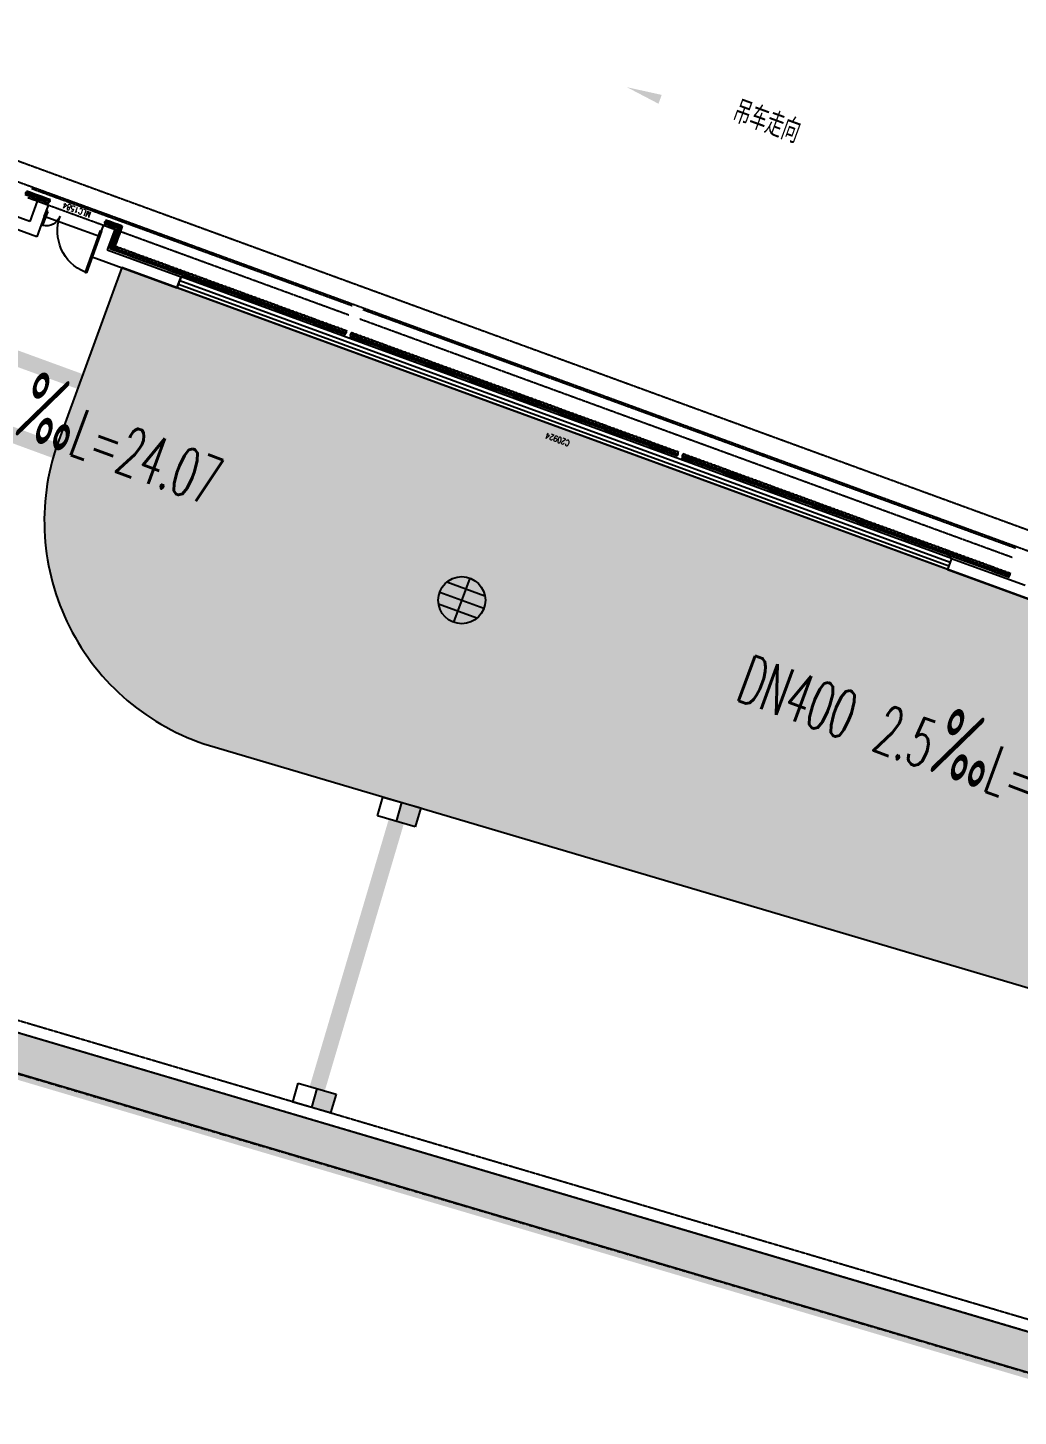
# Model space of a CAD drawing. Extents: x -111898 to 889894, y -2 to 1194865.
# Drawn here: x 532958 to 558192, y 759058 to 794426 of the extents above; entities that cross this region are included whole.
import ezdxf

# ---------------------------------------------------------------- set-up
doc = ezdxf.new("R2010")
doc.units = 0
doc.header["$LTSCALE"] = 10
doc.header["$MEASUREMENT"] = 0
for name, pattern in [('10平面$0$DASH', [0.35, 0.25, -0.1]), ('CENTER', [50.8, 31.75, -6.35, 6.35, -6.35]), ('DASH', [0.35, 0.25, -0.1])]:
    doc.linetypes.add(name, pattern=pattern)
for name, color, linetype in [('0-WALL', 252, 'Continuous'), ('10平面$0$10平面$0$WINDOW', 4, 'Continuous'), ('10平面$0$10平面$0$WINDOW_TEXT', 7, 'Continuous'), ('10平面$0$A-HRAIL', 173, 'Continuous'), ('10平面$0$AS-WALL', 40, 'Continuous'), ('10平面$0$建-窗', 4, 'Continuous'), ('10平面$0$建-门窗编号', 7, 'Continuous'), ('DIM_雨水', 4, 'Continuous'), ('Gps-ZF雨水', 4, 'TG_Y'), ('TEXT_雨水', 4, 'Continuous'), ('TWT_雨水口', 4, 'Continuous'), ('WALL', 252, 'Continuous'), ('WELL_雨水', 4, 'Continuous')]:
    doc.layers.add(name, color=color, linetype=linetype)
doc.layers.add('GPS-ZF消防', color=1, linetype='TG_X', lineweight=60)
doc.styles.add('10平面$0$10平面$0$_TCH_WINDOW', font='SIMPLEX', dxfattribs={"height": 3.5, "bigfont": 'GBCBIG'})
doc.styles.add('10平面$0$A-STANDARD', font='SIMPLEX', dxfattribs={"bigfont": 'GBCBIG'})
doc.styles.add('10平面$0$A-WIN-LABEL', font='SIMPLEX', dxfattribs={"bigfont": 'GBCBIG'})
doc.styles.add('_TWT_PIPEDN', font='SIMPLEX', dxfattribs={"width": 0.6, "height": 3, "bigfont": 'HZTXT'})
doc.styles.add('TG_LINETYPE', font='SIMPLEX', dxfattribs={"width": 0.8, "height": 3.5, "bigfont": 'HZTXT'})
doc.linetypes.add('TG_WX', pattern='A,3,-0.6,["WX",TG_LINETYPE,S=0.1,R=0,X=-0.52,Y=-0.15],0', length=3.6)
doc.linetypes.add('TG_X', pattern='A,5,-0.3,["X",TG_LINETYPE,S=0.1,R=0,X=-0.23,Y=-0.15],0', length=5.3)
doc.linetypes.add('TG_Y', pattern='A,2,-0.3,["Y",TG_LINETYPE,S=0.1,R=0,X=-0.25,Y=-0.15],0', length=2.3)
pattern_1 = [(359.79974, (-824318.4, 704905.5), (1605.5824, 1594.398), [240, -48, 64, -48, 240, -960]), (359.79974, (-824398.3, 704953.8), (1605.5824, 1594.398), [160, -120, 240, -120, 160, -800]), (359.79974, (-823836, 705591.9), (1605.5824, 1594.398), [200, -80, 200, -1120]), (359.79974, (-824634.9, 705914.7), (1605.5824, 1594.398), [80, -160, 80, -1280]), (89.79974, (-824474.9, 705914.1), (-1594.398, 1605.5824), [144, -1456]), (89.79974, (-823998.3, 704952.4), (-1594.398, 1605.5824), [160, -1440]), (89.79974, (-823596, 705591), (-1594.398, 1605.5824), [160, -1440]), (44.79974, (-823790.3, 704935.7), (5.5922, 1599.9902), [160, -2102.7417]), (134.79974, (-824206.3, 704937.2), (-1599.9902, 5.5922), [160, -2102.7417]), (63.23469, (-823838.3, 704943.9), (5.5922, 1599.99023), [160, -3417.7088]), (75.7635, (-823918.27, 704952.15), (5.59221, 1599.99023), [160, -6436.969]), (75.7635, (-823516.03, 705590.75), (5.59221, 1599.99023), [128, -6468.969]), (75.7635, (-824442.9, 705914), (5.59221, 1599.99023), [112, -6484.969]), (103.835987, (-824078.27, 704952.7), (5.59221, 1599.99023), [160, -6436.969]), (103.835987, (-823676.03, 705591.3), (5.59221, 1599.99023), [128, -6468.969]), (103.835987, (-824506.9, 705914.2), (5.59221, 1599.99023), [112, -6484.969]), (116.364795, (-824158.3, 704945), (5.5922, 1599.99023), [160, -3417.7069])]

# ---------------------------------------------------------------- blocks, each defined once
blk = doc.blocks.new('10平面$0$WINDOW2DLIB$DYNSTYLE$00000005')
at = {"color": 0}
for points in [[(-0.5, 0.5), (-0.5, -0.5)], [(-0.5, 0.5), (0.5, 0.5)], [(0.5, -0.5), (0.5, 0.5)], [(0.5, 0.1667), (-0.5, 0.1667)], [(0.5, -0.1667), (-0.5, -0.1667)], [(-0.5, -0.5), (0.5, -0.5)]]:
    blk.add_lwpolyline(points, dxfattribs=at)
blk = doc.blocks.new('10平面$0$DOOR2DLIB$SYSLIB$00000123')
at = {"color": 0}
for p, q in [((0.475, -0.001), (0.475, 0.752)), ((0.475, 0.752), (0.5, 0.752)), ((0.5, -0.001), (0.5, 0.752)), ((-0.5, 0), (-0.5, 0.252)), ((-0.475, 0.252), (-0.5, 0.252)), ((-0.475, 0), (-0.475, 0.252)), ((-0.475, 0), (-0.5, 0)), ((0.475, -0.001), (0.5, -0.001))]:
    blk.add_line(p, q, dxfattribs=at)
for centre, radius, start, end in [((0.505, -0.002), 0.755, 92.2493, 179.7238), ((-0.501, 0.003), 0.251, 359.7899, 84.0974)]:
    blk.add_arc(centre, radius, start, end, dxfattribs=at)
blk = doc.blocks.new('10平面$0$42343243-M')
at = {"layer": '10平面$0$10平面$0$WINDOW'}
blk.add_line((252654, 1222620), (254154, 1222620), dxfattribs=at)
at = {"layer": '10平面$0$AS-WALL'}
for p, q in [((229454, 1223170), (227154, 1223170)), ((252654, 1223170), (250354, 1223170)), ((252654, 1222620), (252654, 1223170)), ((254154, 1223170), (256854, 1223170)), ((254154, 1222620), (254154, 1223170)), ((229454, 1222870), (227454, 1222870)), ((252354, 1222870), (250354, 1222870)), ((252354, 1222320), (252354, 1222870)), ((254454, 1222870), (256854, 1222870)), ((254454, 1222320), (254454, 1222870)), ((252354, 1222320), (252654, 1222320)), ((254154, 1222320), (254454, 1222320))]:
    blk.add_line(p, q, dxfattribs=at)
for points in [[(229454, 1222870), (229454, 1223170)], [(250354, 1222870), (250354, 1223170)], [(252654, 1222620), (252654, 1222320)], [(254154, 1222620), (254154, 1222320)]]:
    blk.add_lwpolyline(points, dxfattribs=at)
at = {"layer": '10平面$0$10平面$0$WINDOW'}
ref = blk.add_blockref('10平面$0$DOOR2DLIB$SYSLIB$00000123', (253404, 1222470), dxfattribs=dict(at, xscale=-1500, yscale=1500, zscale=300))
ref.add_attrib('A0', 'MLC1584', (253059, 1222108), dxfattribs={"layer": '10平面$0$10平面$0$WINDOW_TEXT', "height": 148.8, "style": '10平面$0$10平面$0$_TCH_WINDOW', "width": 0.705882})
at = {"layer": '10平面$0$建-窗'}
ref = blk.add_blockref('10平面$0$WINDOW2DLIB$DYNSTYLE$00000005', (239904, 1223020), dxfattribs=dict(at, xscale=-20900, yscale=300, zscale=300, rotation=180.0000000000008))
ref.add_attrib('A0', 'C20924', (239602, 1223393), dxfattribs={"layer": '10平面$0$建-门窗编号', "height": 148.8, "style": '10平面$0$A-WIN-LABEL', "width": 0.705882})
blk = doc.blocks.new('10平面$0$99平面图例外参$0$$LinePat$圆环')
for points in [[(0, 150), (300, 150)], [(0, 0), (300, 0)], [(0, -150), (300, -150)]]:
    blk.add_lwpolyline(points)
at = {"color": 0}
blk.add_circle((150, 0), 150, dxfattribs=at)
blk = doc.blocks.new('$TWTSYS$00000375')
for p, q in [((0, 0.5, 0), (0, -0.5, 0)), ((-0.5, 0, 0), (0.5, 0, 0)), ((0.433, 0.25, 0), (-0.433, 0.25, 0)), ((0.433, -0.25, 0), (-0.433, -0.25, 0))]:
    blk.add_line(p, q)
blk.add_circle((0, 0, 0), 0.5)
blk = doc.blocks.new('$TwtSys$00000424')
for p, q in [((-500, 250), (500, 250)), ((-500, -250), (-500, 250)), ((0, -250), (0, 250)), ((500, 250), (500, -250)), ((500, -250), (-500, -250))]:
    blk.add_line(p, q)
blk.add_solid([(0, 250), (500, 250), (0, -250), (500, -250)])

msp = doc.modelspace()

# ---------------------------------------------------------------- hatches: boundary and pattern name
at = {"layer": '0-WALL'}
h = msp.add_hatch(dxfattribs=at)
h.set_pattern_fill('草坪或沼泽', color=8, scale=400, angle=-0.200257)
h.set_pattern_definition(pattern_1)
h.paths.add_polyline_path([(696130.98, 804098.61), (669562.33, 731379.54), (607880.43, 745535.24), (522571.73, 770781.34), (445339.53, 792957.04), (609790.27, 1011755.57), (618487.23, 1023194.24), (653205.56, 1069507.99), (721439.16, 1038957.87), (738262.84, 1027590.63), (761400.89, 1017231.07), (768403.04, 1001909.04), (737294.43, 916764), (736355.16, 917107.18), (742257.75, 933262.65), (741788.31, 933434.17), (745346.31, 941716.12), (767322.91, 1001866.69), (760648.1, 1016472.46), (737774.94, 1026713.42), (720951.27, 1038080.66), (653526.34, 1068268.72), (619285.33, 1022591.71), (610587.99, 1011152.54), (447011.62, 793517.34), (522851.61, 771741.38), (608134.4, 746502.95), (668925.9, 732551.6), (695191.71, 804441.78)])
h.paths.add_polyline_path([(702359.45, 821146.08), (701420.18, 821489.25), (703324.3, 826702.56), (702855.23, 826873.89), (706411.93, 835156.24), (730109.53, 900012.74), (731048.81, 899669.57)])
h = msp.add_hatch(dxfattribs=at)
h.set_pattern_fill('草坪或沼泽', color=8, scale=400, angle=-0.200257)
h.set_pattern_definition(pattern_1)
edge = h.paths.add_edge_path()
edge.add_arc((570438.95, 769548.63), 3002.94, 251.657028, 339.787973)
edge.add_line((573256.98, 768511.12), (575176.3, 773764.44))
edge.add_line((575176.3, 773764.44), (535351.25, 788315.22))
edge.add_line((535351.25, 788315.22), (533712.99, 783831.36))
edge.add_arc((539372.05, 781860.93), 5992.29, 160.802302, 252.642025)
edge.add_line((537584.3, 776141.53), (569493.91, 766698.26))
edge = h.paths.add_edge_path()
edge.add_line((610267.76, 754631.72), (621806.61, 751983.61))
edge.add_arc((622572.51, 754894.31), 3009.78, 255.257746, 337.187472)
edge.add_line((625346.86, 753727.37), (625897, 755233.12))
edge.add_line((625897, 755233.12), (586072.93, 769786.57))
edge.add_line((586072.93, 769786.57), (584531.96, 765568.9))
edge.add_arc((587353.85, 764542.48), 3002.77, 160.011943, 251.548228)
edge.add_line((586403.46, 761694.08), (610267.76, 754631.72))

# ---------------------------------------------------------------- linework, layer by layer
at = {"layer": '0-WALL', "linetype": 'CENTER', "ltscale": 0.2}
msp.add_line((522571.73, 770781.34), (607880.43, 745535.24), dxfattribs=at)
at = {"layer": '0-WALL', "color": 1, "linetype": 'DASH', "ltscale": 3, "const_width": 300}
msp.add_lwpolyline([(768403.04, 1001909.04), (761400.89, 1017231.07), (738262.84, 1027590.63), (721439.16, 1038957.87), (653205.56, 1069507.99), (618487.23, 1023194.24), (609790.27, 1011755.57), (445339.53, 792957.04), (522571.73, 770781.34), (607880.43, 745535.24), (669562.33, 731379.54)], close=True, dxfattribs=at)
at = {"layer": '0-WALL', "linetype": 'CENTER', "ltscale": 0.2}
msp.add_lwpolyline([(768403.04, 1001909.04), (761400.89, 1017231.07), (738262.84, 1027590.63), (721439.16, 1038957.87), (653205.56, 1069507.99), (618487.23, 1023194.24), (609790.27, 1011755.57), (445339.53, 792957.04), (522571.73, 770781.34), (607880.43, 745535.24), (669562.33, 731379.54)], close=True, dxfattribs=at)
at = {"layer": '0-WALL', "linetype": 'DASH'}
for points in [[(691451.01, 794203.39), (668925.9, 732551.6), (608134.4, 746502.95), (522851.61, 771741.38), (447011.62, 793517.34), (610587.99, 1011152.54), (619285.33, 1022591.71), (653526.34, 1068268.72), (720951.27, 1038080.66), (737774.94, 1026713.42), (755564.15, 1018748.69), (760648.1, 1016472.46), (767322.91, 1001866.69), (745344.86, 941712.2), (741785.02, 933426.51)], [(691169.23, 794306.34), (668734.97, 732903.21), (608210.59, 746793.26), (522935.58, 772029.4), (447513.25, 793685.43), (610827.31, 1010971.63), (619524.76, 1022410.95), (653622.57, 1067896.93), (720804.9, 1037817.49), (737628.57, 1026450.26), (755441.56, 1018474.88), (760422.26, 1016244.88), (766998.88, 1001853.99), (745065.93, 941822.97), (741509.38, 933544.93)]]:
    msp.add_lwpolyline(points, dxfattribs=at)
at = {"layer": '0-WALL'}
msp.add_lwpolyline([(522851.61, 771741.38), (608134.4, 746502.95), (668925.9, 732551.6), (695191.71, 804441.78), (696130.98, 804098.61), (669562.33, 731379.54), (607880.43, 745535.24), (522571.73, 770781.34)], dxfattribs=at)
msp.add_lwpolyline([(569493.91, 766698.26, 0.404691), (573256.98, 768511.12), (575176.3, 773764.44), (535351.25, 788315.22), (533712.99, 783831.36, 0.42364971), (537584.3, 776141.53)], format="xyb", close=True, dxfattribs=at)
at = {"layer": 'DIM_雨水'}
msp.add_lwpolyline([(539393.16, 782312, 0, 0, 0), (542256.41, 781258.51, 0, 266.67, 0), (541317.92, 781603.82, 0, 0, 0)], format="xyseb", dxfattribs=at)
at = {"layer": 'GPS-ZF消防', "linetype": 'TG_WX', "ltscale": 0.1, "const_width": 400}
msp.add_lwpolyline([(476410.6, 806569.93), (570388.83, 772222.2)], dxfattribs=at)
at = {"layer": 'Gps-ZF雨水', "ltscale": 0.1, "const_width": 400}
for points in [[(521992.75, 787948.51), (543452.65, 780051.57)], [(544578.89, 779637.34), (567208.3, 771318.62)], [(542490.27, 774689.69), (543845.47, 779269.03)], [(540333.59, 767402.1), (542348.38, 774210.23)]]:
    msp.add_lwpolyline(points, dxfattribs=at)
at = {"layer": 'WALL', "color": 8, "linetype": '10平面$0$DASH'}
for p, q in [((478621.79, 810798.34), (642806.59, 750811.75)), ((478450.2, 810328.7), (642635.01, 750342.12)), ((541223.4, 787340.64), (533051.73, 790326.25)), ((541137.61, 787105.82), (532965.94, 790091.43)), ((558044.51, 780928.72), (541419.39, 787002.87)), ((558130.3, 781163.53), (541505.18, 787237.69))]:
    msp.add_line(p, q, dxfattribs=at)
at = {"layer": 'WALL', "color": 8}
msp.add_lwpolyline([(554703.58, 790544.16, 0, 0, 0), (548222.6, 792912.05, 0, 240, 0), (549067.94, 792603.19, 0, 0, 0)], format="xyseb", dxfattribs=at)

# ---------------------------------------------------------------- block references
at = {"layer": '10平面$0$A-HRAIL', "yscale": 0.3333333333333334, "zscale": 0.3333333333333333}
for p, xscale, rotation in [((533011.23, 790181.4), 0.3588888661932368, 159.9297114345931), ((533112.36, 790144.45), 0.3588888661932368, 159.9297114345931), ((533213.49, 790107.5), 0.3588888661932368, 159.9297114345931), ((533314.62, 790070.56), 0.3588888661932368, 159.9297114345931), ((533415.74, 790033.61), 0.3588888661932368, 159.9297114345931), ((533516.87, 789996.66), 0.3588888661932368, 159.9297114345931), ((535031.45, 789443.29), 0.3749999999076196, 159.9297114345931), ((535137.12, 789404.69), 0.3749999999076196, 159.9297114345931), ((535242.79, 789366.08), 0.3749999999076196, 159.9297114345931), ((535207.12, 789086.33), 0.3611111227129974, 249.9297114345931), ((535244.29, 789188.09), 0.3611111227129974, 249.9297114345931), ((535281.47, 789289.84), 0.3611111227129974, 249.9297114345931), ((535348.45, 789327.47), 0.3749999999076196, 159.9297114345931), ((535318.65, 789391.59), 0.3611111227129974, 249.9297114345931), ((535132.76, 788882.82), 0.3611111227129974, 249.9297114345931), ((535067.84, 788850.83), -0.3384127419231499, 159.9297114343897), ((535169.94, 788984.58), 0.3611111227129974, 249.9297114345931), ((535163.2, 788815.99), -0.3384127419231499, 159.9297114343897), ((535258.56, 788781.15), -0.3384127419231499, 159.9297114343897), ((535353.92, 788746.3), -0.3384127419231499, 159.9297114343897), ((535449.27, 788711.46), -0.3384127419231499, 159.9297114343897), ((535544.63, 788676.62), -0.3384127419231499, 159.9297114343897), ((535639.99, 788641.78), -0.3384127419231499, 159.9297114343897), ((535735.35, 788606.94), -0.3384127419231499, 159.9297114343897), ((535830.71, 788572.1), -0.3384127419231499, 159.9297114343897), ((535926.07, 788537.26), -0.3384127419231499, 159.9297114343897), ((536021.43, 788502.42), -0.3384127419231499, 159.9297114343897), ((536116.78, 788467.58), -0.3384127419231499, 159.9297114343897), ((536212.14, 788432.74), -0.3384127419231499, 159.9297114343897), ((536307.5, 788397.9), -0.3384127419231499, 159.9297114343897), ((536402.86, 788363.06), -0.3384127419231499, 159.9297114343897), ((536498.22, 788328.22), -0.3384127419231499, 159.9297114343897), ((536593.58, 788293.38), -0.3384127419231499, 159.9297114343897), ((536688.94, 788258.54), -0.3384127419231499, 159.9297114343897), ((536784.29, 788223.7), -0.3384127419231499, 159.9297114343897), ((536879.65, 788188.86), -0.3384127419231499, 159.9297114343897), ((536975.01, 788154.02), -0.3384127419231499, 159.9297114343897), ((537070.37, 788119.18), -0.3384127419231499, 159.9297114343897), ((537165.73, 788084.34), -0.3384127419231499, 159.9297114343897), ((537261.09, 788049.5), -0.3384127419231499, 159.9297114343897), ((537356.44, 788014.66), -0.3384127419231499, 159.9297114343897), ((537451.8, 787979.82), -0.3384127419231499, 159.9297114343897), ((537547.16, 787944.98), -0.3384127419231499, 159.9297114343897), ((537642.52, 787910.14), -0.3384127419231499, 159.9297114343897), ((537737.88, 787875.3), -0.3384127419231499, 159.9297114343897), ((537833.24, 787840.46), -0.3384127419231499, 159.9297114343897), ((537928.6, 787805.62), -0.3384127419231499, 159.9297114343897), ((538023.95, 787770.78), -0.3384127419231499, 159.9297114343897), ((538119.31, 787735.94), -0.3384127419231499, 159.9297114343897), ((538214.67, 787701.1), -0.3384127419231499, 159.9297114343897), ((538310.03, 787666.26), -0.3384127419231499, 159.9297114343897), ((538405.39, 787631.42), -0.3384127419231499, 159.9297114343897), ((538500.75, 787596.58), -0.3384127419231499, 159.9297114343897), ((538596.11, 787561.74), -0.3384127419231499, 159.9297114343897), ((538691.46, 787526.9), -0.3384127419231499, 159.9297114343897), ((538786.82, 787492.06), -0.3384127419231499, 159.9297114343897), ((538882.18, 787457.22), -0.3384127419231499, 159.9297114343897), ((538977.54, 787422.38), -0.3384127419231499, 159.9297114343897), ((539072.9, 787387.54), -0.3384127419231499, 159.9297114343897), ((539168.26, 787352.7), -0.3384127419231499, 159.9297114343897), ((539263.62, 787317.86), -0.3384127419231499, 159.9297114343897), ((539358.97, 787283.02), -0.3384127419231499, 159.9297114343897), ((539454.33, 787248.18), -0.3384127419231499, 159.9297114343897), ((539549.69, 787213.34), -0.3384127419231499, 159.9297114343897), ((539645.05, 787178.5), -0.3384127419231499, 159.9297114343897), ((539740.41, 787143.66), -0.3384127419231499, 159.9297114343897), ((539835.77, 787108.82), -0.3384127419231499, 159.9297114343897), ((539931.12, 787073.98), -0.3384127419231499, 159.9297114343897), ((540026.48, 787039.14), -0.3384127419231499, 159.9297114343897), ((540121.84, 787004.29), -0.3384127419231499, 159.9297114343897), ((540217.2, 786969.45), -0.3384127419231499, 159.9297114343897), ((540312.56, 786934.61), -0.3384127419231499, 159.9297114343897), ((540407.92, 786899.77), -0.3384127419231499, 159.9297114343897), ((540503.28, 786864.93), -0.3384127419231499, 159.9297114343897), ((540598.63, 786830.09), -0.3384127419231499, 159.9297114343897), ((540693.99, 786795.25), -0.3384127419231499, 159.9297114343897), ((540789.35, 786760.41), -0.3384127419231499, 159.9297114343897), ((540884.71, 786725.57), -0.3384127419231499, 159.9297114343897), ((540980.07, 786690.73), -0.3384127419231499, 159.9297114343897), ((541176.87, 786618.83), -0.3368181818181818, 159.9297114343899), ((541271.78, 786584.15), -0.3368181818181818, 159.9297114343899), ((541366.69, 786549.48), -0.3368181818181818, 159.9297114343899), ((541461.6, 786514.8), -0.3368181818181818, 159.9297114343899), ((541556.51, 786480.13), -0.3368181818181818, 159.9297114343899), ((541651.41, 786445.45), -0.3368181818181818, 159.9297114343899), ((541746.32, 786410.77), -0.3368181818181818, 159.9297114343899), ((541841.23, 786376.1), -0.3368181818181818, 159.9297114343899), ((541936.14, 786341.42), -0.3368181818181818, 159.9297114343899), ((542031.05, 786306.75), -0.3368181818181818, 159.9297114343899), ((542125.96, 786272.07), -0.3368181818181818, 159.9297114343899), ((542220.87, 786237.39), -0.3368181818181818, 159.9297114343899), ((542315.78, 786202.72), -0.3368181818181818, 159.9297114343899), ((542410.69, 786168.04), -0.3368181818181818, 159.9297114343899), ((542505.6, 786133.37), -0.3368181818181818, 159.9297114343899), ((542600.51, 786098.69), -0.3368181818181818, 159.9297114343899), ((542695.42, 786064.01), -0.3368181818181818, 159.9297114343899), ((542790.32, 786029.34), -0.3368181818181818, 159.9297114343899), ((542885.23, 785994.66), -0.3368181818181818, 159.9297114343899), ((542980.14, 785959.99), -0.3368181818181818, 159.9297114343899), ((543075.05, 785925.31), -0.3368181818181818, 159.9297114343899), ((543169.96, 785890.63), -0.3368181818181818, 159.9297114343899), ((543264.87, 785855.96), -0.3368181818181818, 159.9297114343899), ((543359.78, 785821.28), -0.3368181818181818, 159.9297114343899), ((543454.69, 785786.61), -0.3368181818181818, 159.9297114343899), ((543549.6, 785751.93), -0.3368181818181818, 159.9297114343899), ((543644.51, 785717.25), -0.3368181818181818, 159.9297114343899), ((543739.42, 785682.58), -0.3368181818181818, 159.9297114343899), ((543834.33, 785647.9), -0.3368181818181818, 159.9297114343899), ((543929.24, 785613.23), -0.3368181818181818, 159.9297114343899), ((544024.14, 785578.55), -0.3368181818181818, 159.9297114343899), ((544119.05, 785543.87), -0.3368181818181818, 159.9297114343899), ((544213.96, 785509.2), -0.3368181818181818, 159.9297114343899), ((544308.87, 785474.52), -0.3368181818181818, 159.9297114343899), ((544403.78, 785439.84), -0.3368181818181818, 159.9297114343899), ((544498.69, 785405.17), -0.3368181818181818, 159.9297114343899), ((544593.6, 785370.49), -0.3368181818181818, 159.9297114343899), ((544688.51, 785335.82), -0.3368181818181818, 159.9297114343899), ((544783.42, 785301.14), -0.3368181818181818, 159.9297114343899), ((544878.33, 785266.46), -0.3368181818181818, 159.9297114343899), ((544973.24, 785231.79), -0.3368181818181818, 159.9297114343899), ((545068.15, 785197.11), -0.3368181818181818, 159.9297114343899), ((545163.05, 785162.44), -0.3368181818181818, 159.9297114343899), ((545257.96, 785127.76), -0.3368181818181818, 159.9297114343899), ((545352.87, 785093.08), -0.3368181818181818, 159.9297114343899), ((545447.78, 785058.41), -0.3368181818181818, 159.9297114343899), ((545542.69, 785023.73), -0.3368181818181818, 159.9297114343899), ((545637.6, 784989.06), -0.3368181818181818, 159.9297114343899), ((545732.51, 784954.38), -0.3368181818181818, 159.9297114343899), ((545827.42, 784919.7), -0.3368181818181818, 159.9297114343899), ((545922.33, 784885.03), -0.3368181818181818, 159.9297114343899), ((546017.24, 784850.35), -0.3368181818181818, 159.9297114343899), ((546112.15, 784815.68), -0.3368181818181818, 159.9297114343899), ((546207.06, 784781), -0.3368181818181818, 159.9297114343899), ((546301.97, 784746.32), -0.3368181818181818, 159.9297114343899), ((546396.87, 784711.65), -0.3368181818181818, 159.9297114343899), ((546491.78, 784676.97), -0.3368181818181818, 159.9297114343899), ((546586.69, 784642.3), -0.3368181818181818, 159.9297114343899), ((546681.6, 784607.62), -0.3368181818181818, 159.9297114343899), ((546776.51, 784572.94), -0.3368181818181818, 159.9297114343899), ((546871.42, 784538.27), -0.3368181818181818, 159.9297114343899), ((546966.33, 784503.59), -0.3368181818181818, 159.9297114343899), ((547061.24, 784468.92), -0.3368181818181818, 159.9297114343899), ((547156.15, 784434.24), -0.3368181818181818, 159.9297114343899), ((547251.06, 784399.56), -0.3368181818181818, 159.9297114343899), ((547345.97, 784364.89), -0.3368181818181818, 159.9297114343899), ((547440.88, 784330.21), -0.3368181818181818, 159.9297114343899), ((547535.78, 784295.54), -0.3368181818181818, 159.9297114343899), ((547630.69, 784260.86), -0.3368181818181818, 159.9297114343899), ((547725.6, 784226.18), -0.3368181818181818, 159.9297114343899), ((547820.51, 784191.51), -0.3368181818181818, 159.9297114343899), ((547915.42, 784156.83), -0.3368181818181818, 159.9297114343899), ((548010.33, 784122.16), -0.3368181818181818, 159.9297114343899), ((548105.24, 784087.48), -0.3368181818181818, 159.9297114343899), ((548200.15, 784052.8), -0.3368181818181818, 159.9297114343899), ((548295.06, 784018.13), -0.3368181818181818, 159.9297114343899), ((548389.97, 783983.45), -0.3368181818181818, 159.9297114343899), ((548484.88, 783948.78), -0.3368181818181818, 159.9297114343899), ((548579.79, 783914.1), -0.3368181818181818, 159.9297114343899), ((548674.7, 783879.42), -0.3368181818181818, 159.9297114343899), ((548769.6, 783844.75), -0.3368181818181818, 159.9297114343899), ((548864.51, 783810.07), -0.3368181818181818, 159.9297114343899), ((548959.42, 783775.4), -0.3368181818181818, 159.9297114343899), ((549054.33, 783740.72), -0.3368181818181818, 159.9297114343899), ((549149.24, 783706.04), -0.3368181818181818, 159.9297114343899), ((549244.15, 783671.37), -0.3368181818181818, 159.9297114343899), ((549339.06, 783636.69), -0.3368181818181818, 159.9297114343899), ((549433.97, 783602.01), -0.3368181818181818, 159.9297114343899), ((549630.32, 783530.28), -0.3368181818181785, 159.929711434389), ((549725.23, 783495.6), -0.3368181818181785, 159.929711434389), ((549820.14, 783460.92), -0.3368181818181785, 159.929711434389), ((549915.05, 783426.25), -0.3368181818181785, 159.929711434389), ((550009.96, 783391.57), -0.3368181818181785, 159.929711434389), ((550104.87, 783356.9), -0.3368181818181785, 159.929711434389), ((550199.77, 783322.22), -0.3368181818181785, 159.929711434389), ((550294.68, 783287.54), -0.3368181818181785, 159.929711434389), ((550389.59, 783252.87), -0.3368181818181785, 159.929711434389), ((550484.5, 783218.19), -0.3368181818181785, 159.929711434389), ((550579.41, 783183.52), -0.3368181818181785, 159.929711434389), ((550674.32, 783148.84), -0.3368181818181785, 159.929711434389), ((550769.23, 783114.16), -0.3368181818181785, 159.929711434389), ((550864.14, 783079.49), -0.3368181818181785, 159.929711434389), ((550959.05, 783044.81), -0.3368181818181785, 159.929711434389), ((551053.96, 783010.14), -0.3368181818181785, 159.929711434389), ((551148.87, 782975.46), -0.3368181818181785, 159.929711434389), ((551243.78, 782940.78), -0.3368181818181785, 159.929711434389), ((551338.69, 782906.11), -0.3368181818181785, 159.929711434389), ((551433.59, 782871.43), -0.3368181818181785, 159.929711434389), ((551528.5, 782836.76), -0.3368181818181785, 159.929711434389), ((551623.41, 782802.08), -0.3368181818181785, 159.929711434389), ((551718.32, 782767.4), -0.3368181818181785, 159.929711434389), ((551813.23, 782732.73), -0.3368181818181785, 159.929711434389), ((551908.14, 782698.05), -0.3368181818181785, 159.929711434389), ((552003.05, 782663.38), -0.3368181818181785, 159.929711434389), ((552097.96, 782628.7), -0.3368181818181785, 159.929711434389), ((552192.87, 782594.02), -0.3368181818181785, 159.929711434389), ((552287.78, 782559.35), -0.3368181818181785, 159.929711434389), ((552382.69, 782524.67), -0.3368181818181785, 159.929711434389), ((552477.6, 782490), -0.3368181818181785, 159.929711434389), ((552572.5, 782455.32), -0.3368181818181785, 159.929711434389), ((552667.41, 782420.64), -0.3368181818181785, 159.929711434389), ((552762.32, 782385.97), -0.3368181818181785, 159.929711434389), ((552857.23, 782351.29), -0.3368181818181785, 159.929711434389), ((552952.14, 782316.61), -0.3368181818181785, 159.929711434389), ((553047.05, 782281.94), -0.3368181818181785, 159.929711434389), ((553141.96, 782247.26), -0.3368181818181785, 159.929711434389), ((553236.87, 782212.59), -0.3368181818181785, 159.929711434389), ((553331.78, 782177.91), -0.3368181818181785, 159.929711434389), ((553426.69, 782143.23), -0.3368181818181785, 159.929711434389), ((553521.6, 782108.56), -0.3368181818181785, 159.929711434389), ((553616.51, 782073.88), -0.3368181818181785, 159.929711434389), ((553711.42, 782039.21), -0.3368181818181785, 159.929711434389), ((553806.32, 782004.53), -0.3368181818181785, 159.929711434389), ((553901.23, 781969.85), -0.3368181818181785, 159.929711434389), ((553996.14, 781935.18), -0.3368181818181785, 159.929711434389), ((554091.05, 781900.5), -0.3368181818181785, 159.929711434389), ((554185.96, 781865.83), -0.3368181818181785, 159.929711434389), ((554280.87, 781831.15), -0.3368181818181785, 159.929711434389), ((554375.78, 781796.47), -0.3368181818181785, 159.929711434389), ((554470.69, 781761.8), -0.3368181818181785, 159.929711434389), ((554565.6, 781727.12), -0.3368181818181785, 159.929711434389), ((554660.51, 781692.45), -0.3368181818181785, 159.929711434389), ((554755.42, 781657.77), -0.3368181818181785, 159.929711434389), ((554850.33, 781623.09), -0.3368181818181785, 159.929711434389), ((554945.23, 781588.42), -0.3368181818181785, 159.929711434389), ((555040.14, 781553.74), -0.3368181818181785, 159.929711434389), ((555135.05, 781519.07), -0.3368181818181785, 159.929711434389), ((555229.96, 781484.39), -0.3368181818181785, 159.929711434389), ((555324.87, 781449.71), -0.3368181818181785, 159.929711434389), ((555419.78, 781415.04), -0.3368181818181785, 159.929711434389), ((555514.69, 781380.36), -0.3368181818181785, 159.929711434389), ((555609.6, 781345.69), -0.3368181818181785, 159.929711434389), ((555704.51, 781311.01), -0.3368181818181785, 159.929711434389), ((555799.42, 781276.33), -0.3368181818181785, 159.929711434389), ((555894.33, 781241.66), -0.3368181818181785, 159.929711434389), ((555989.24, 781206.98), -0.3368181818181785, 159.929711434389), ((556084.15, 781172.31), -0.3368181818181785, 159.929711434389), ((556179.05, 781137.63), -0.3368181818181785, 159.929711434389), ((556273.96, 781102.95), -0.3368181818181785, 159.929711434389), ((556368.87, 781068.28), -0.3368181818181785, 159.929711434389), ((556463.78, 781033.6), -0.3368181818181785, 159.929711434389), ((556558.69, 780998.93), -0.3368181818181785, 159.929711434389), ((556653.6, 780964.25), -0.3368181818181785, 159.929711434389), ((556748.51, 780929.57), -0.3368181818181785, 159.929711434389), ((556843.42, 780894.9), -0.3368181818181785, 159.929711434389), ((556938.33, 780860.22), -0.3368181818181785, 159.929711434389), ((557033.24, 780825.55), -0.3368181818181785, 159.929711434389), ((557128.15, 780790.87), -0.3368181818181785, 159.929711434389), ((557223.06, 780756.19), -0.3368181818181785, 159.929711434389), ((557317.96, 780721.52), -0.3368181818181785, 159.929711434389), ((557412.87, 780686.84), -0.3368181818181785, 159.929711434389), ((557507.78, 780652.16), -0.3368181818181785, 159.929711434389), ((557602.69, 780617.49), -0.3368181818181785, 159.929711434389), ((557697.6, 780582.81), -0.3368181818181785, 159.929711434389), ((557792.51, 780548.14), -0.3368181818181785, 159.929711434389), ((557887.42, 780513.46), -0.3368181818181785, 159.929711434389)]:
    msp.add_blockref('10平面$0$99平面图例外参$0$$LinePat$圆环', p, dxfattribs=dict(at, xscale=xscale, rotation=rotation))
at = {"layer": 'TWT_雨水口', "rotation": 343.9796269420964}
for p in [(542419.32, 774449.96), (540262.65, 767162.37)]:
    msp.add_blockref('$TwtSys$00000424', p, dxfattribs=at)
at = {"layer": 'WALL', "color": 8, "rotation": 159.9297114345931}
msp.add_blockref('10平面$0$42343243-M', (1191669.35, 1850775.27), dxfattribs=at)
at = {"layer": 'WELL_雨水', "xscale": 1200, "yscale": 1200, "zscale": 1200, "rotation": 339.79974336667}
msp.add_blockref('$TWTSYS$00000375', (544015.73, 779844.36), dxfattribs=at)

# ---------------------------------------------------------------- texts
at = {"layer": 'TEXT_雨水', "style": '_TWT_PIPEDN'}
for s, height, rotation, width, p in [('‰', 1750, 339.797091, 0.6, (532635.14, 784058.9)), ('L=24.07', 1225, 339.797091, 0.557143, (533943.31, 783577.51)), ('DN400', 1225, 339.816224, 0.557143, (550953.32, 777320.69)), ('2.5', 1225, 339.816224, 0.557143, (554418.07, 776047.03)), ('‰', 1750, 339.816224, 0.6, (555943.28, 775486.35)), ('L=25.31', 1225, 339.816224, 0.557143, (557251.62, 775005.4))]:
    msp.add_text(s, height=height, rotation=rotation, dxfattribs=dict(at, width=width)).set_placement(p)
at = {"layer": 'WALL', "color": 8, "style": '10平面$0$A-STANDARD'}
msp.add_text('吊车走向', height=604.444, rotation=339.929672, dxfattribs=at).set_placement((550872.3, 792055.74))

doc.saveas('drawing.dxf')
